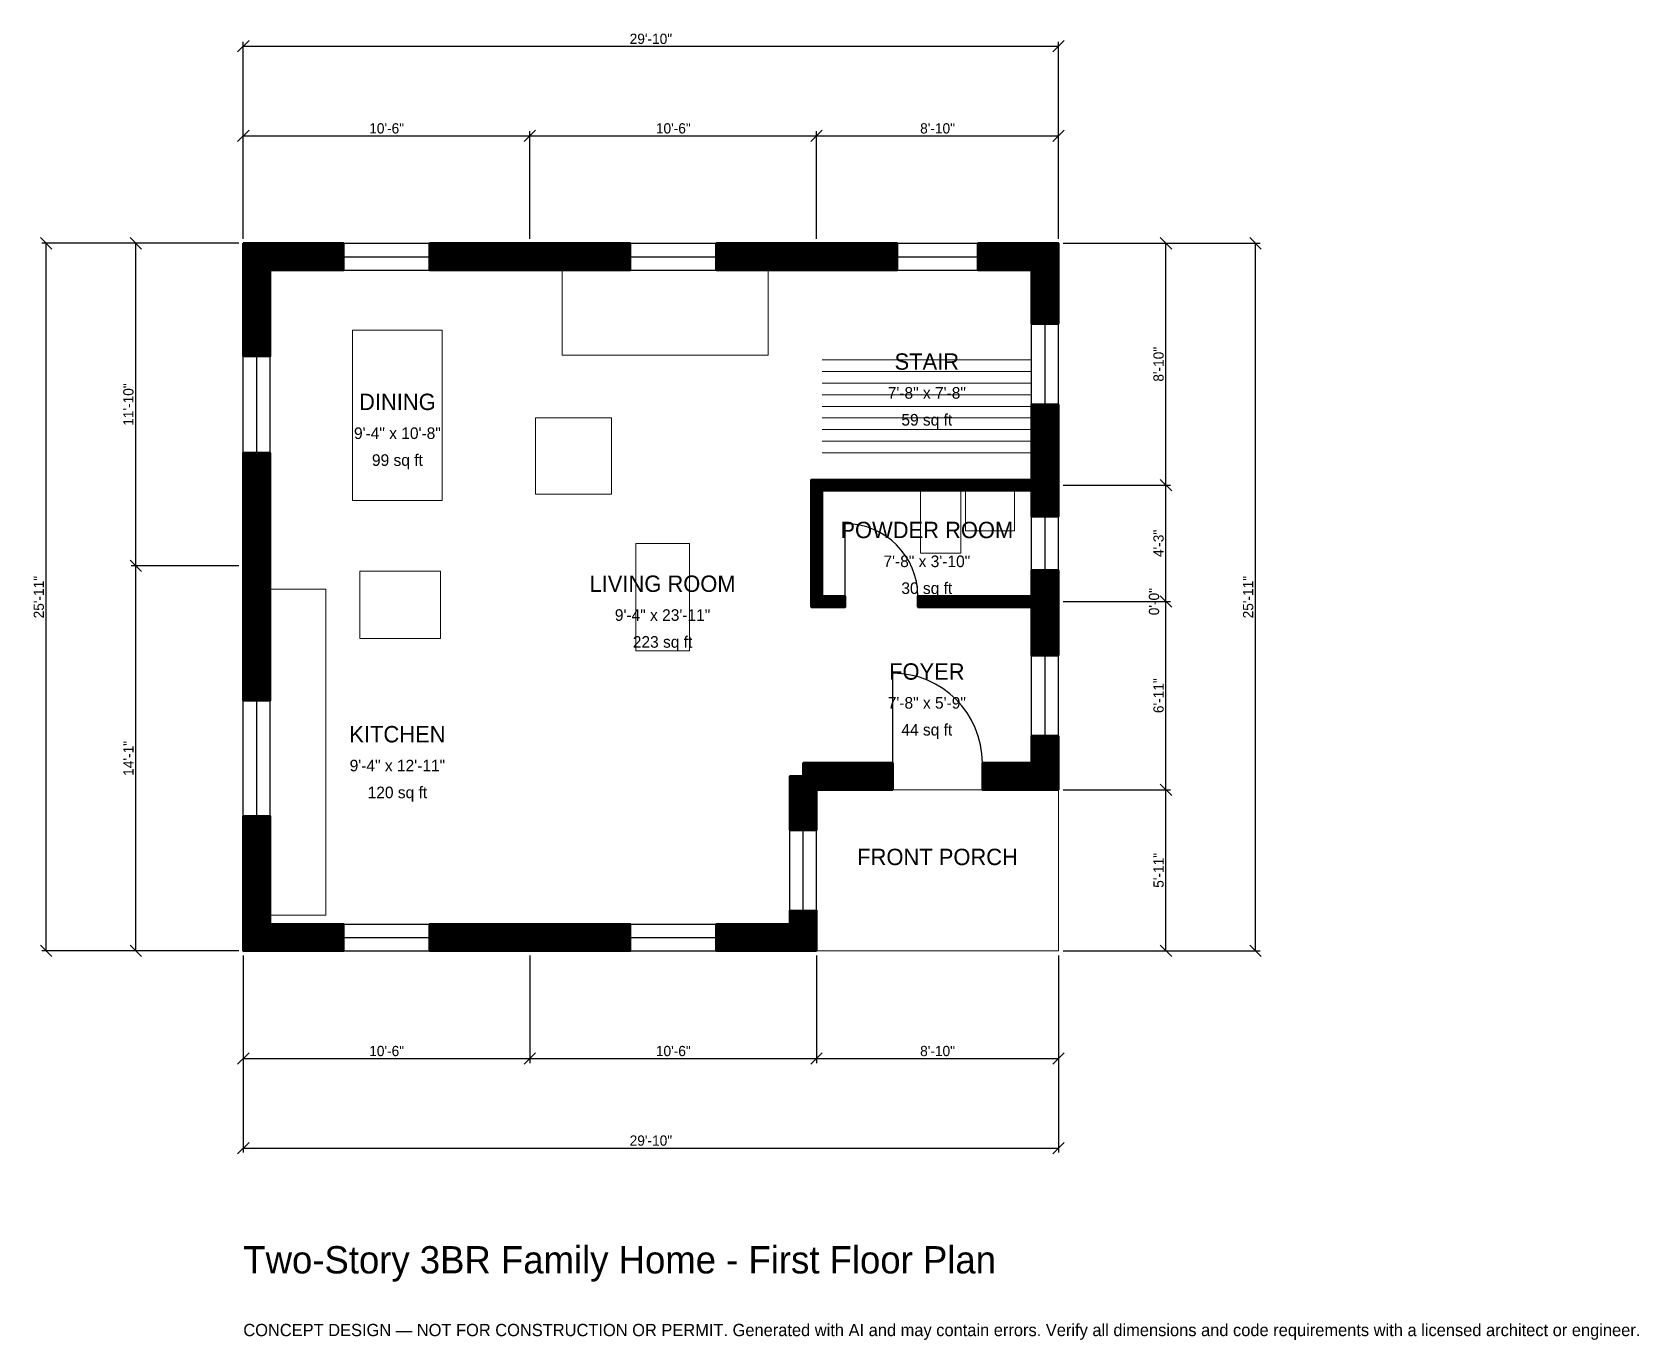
# Model space of a CAD drawing. Header units: inches. Extents: x -93 to 613, y -171 to 404.
import ezdxf
from ezdxf.enums import TextEntityAlignment as Align

# ---------------------------------------------------------------- set-up
doc = ezdxf.new("R2010")
doc.units = ezdxf.units.IN
doc.header["$MEASUREMENT"] = 0
doc.linetypes.add('DASHED', pattern=[0.6, 0.5, -0.1])
for name, color, linetype, lineweight in [('A-ANNO-DIMS', 1, 'Continuous', 13), ('A-ANNO-TEXT', 7, 'Continuous', 18), ('A-AREA-IDEN', 7, 'Continuous', 18), ('A-DOOR', 2, 'Continuous', 25), ('A-FLOR-FIXT', 9, 'Continuous', 13), ('A-FLOR-STRS', 3, 'Continuous', 18), ('A-FURN', 9, 'Continuous', 13), ('A-GLAZ', 4, 'Continuous', 25), ('A-SITE-PAVE', 8, 'Continuous', 13), ('A-WALL', 7, 'Continuous', 50), ('A-WALL-PATT', 8, 'Continuous', 13)]:
    doc.layers.add(name, color=color, linetype=linetype, lineweight=lineweight)
doc.dimstyles.new('PLAN', dxfattribs={"dimtxt": 4.5, "dimasz": 3, "dimexe": 2, "dimexo": 2, "dimgap": 1, "dimtad": 1, "dimdec": 0, "dimlunit": 4, "dimtsz": 2.5, "dimcen": 2.5, "dimclrd": 1, "dimclre": 1, "dimazin": 3, "dimtfac": 1, "dimtmove": 0, "dimatfit": 3})

msp = doc.modelspace()

# ---------------------------------------------------------------- hatches: boundary and pattern name
at = {"layer": 'A-WALL-PATT'}
h = msp.add_hatch(dxfattribs=at)
h.set_pattern_fill('ANSI31', color=8, scale=0.8)
h.paths.add_polyline_path([(251.9685, 0), (251.9685, 0), (251.9685, 0), (240.1575, 0), (240.1575, 0), (207.874, 0), (207.874, 11.811), (240.1575, 11.811), (240.1575, 17.7165), (251.9685, 17.7165), (251.9685, 11.811), (251.9685, 11.811), (251.9685, 0)])
h.paths.add_polyline_path([(131.8898, 0), (120.0787, 0), (81.8898, 0), (81.8898, 11.811), (120.0787, 11.811), (131.8898, 11.811), (170.0787, 11.811), (170.0787, 0), (131.8898, 0)])
h.paths.add_polyline_path([(11.811, 0), (11.811, 0), (0, 0), (0, 0), (0, 0), (0, 11.811), (0, 11.811), (0, 59.252), (11.811, 59.252), (11.811, 11.811), (44.0945, 11.811), (44.0945, 0), (11.811, 0)])
h.paths.add_polyline_path([(0, 163.3858), (0, 175.1969), (0, 218.8976), (11.811, 218.8976), (11.811, 175.1969), (11.811, 163.3858), (11.811, 110.0394), (0, 110.0394), (0, 163.3858)])
h.paths.add_polyline_path([(0, 299.2126), (0, 299.2126), (0, 311.0236), (0, 311.0236), (0, 311.0237), (11.811, 311.0237), (11.811, 311.0236), (44.0945, 311.0236), (44.0945, 299.2126), (11.811, 299.2126), (11.811, 261.4173), (0, 261.4173), (0, 299.2126)])
h.paths.add_polyline_path([(120.0787, 311.0236), (131.8898, 311.0236), (170.0787, 311.0236), (170.0787, 299.2126), (131.8898, 299.2126), (120.0787, 299.2126), (81.8898, 299.2126), (81.8898, 311.0236), (120.0787, 311.0236)])
h.paths.add_polyline_path([(246.063, 311.0236), (257.874, 311.0236), (287.4016, 311.0236), (287.4016, 299.2126), (257.874, 299.2126), (246.063, 299.2126), (207.874, 299.2126), (207.874, 311.0236), (246.063, 311.0236)])
h.paths.add_polyline_path([(346.4567, 311.0236), (346.4567, 311.0237), (358.2677, 311.0237), (358.2677, 311.0236), (358.2678, 311.0236), (358.2678, 299.2126), (358.2677, 299.2126), (358.2677, 275.5906), (346.4567, 275.5906), (346.4567, 299.2126), (322.8346, 299.2126), (322.8346, 311.0236), (346.4567, 311.0236)])
h.paths.add_polyline_path([(358.2677, 210.6299), (358.2677, 207.0866), (358.2678, 207.0866), (358.2678, 202.3622), (358.2677, 202.3622), (358.2677, 198.8189), (358.2677, 190.9449), (346.4567, 190.9449), (346.4567, 198.8189), (346.4567, 202.3622), (254.3307, 202.3622), (254.3307, 155.9055), (264.5669, 155.9055), (264.5669, 151.1811), (254.3307, 151.1811), (254.3307, 151.1811), (249.6063, 151.1811), (249.6063, 151.1811), (249.6063, 155.9055), (249.6063, 202.3622), (249.6063, 207.0866), (254.3307, 207.0866), (346.4567, 207.0866), (346.4567, 210.6299), (346.4567, 240.1575), (358.2677, 240.1575), (358.2677, 210.6299)])
h.paths.add_polyline_path([(358.2677, 159.4488), (358.2677, 155.9055), (358.2678, 155.9055), (358.2678, 151.1811), (358.2677, 151.1811), (358.2677, 147.6378), (358.2677, 129.9213), (346.4567, 129.9213), (346.4567, 147.6378), (346.4567, 151.1811), (296.4567, 151.1811), (296.4567, 155.9055), (346.4567, 155.9055), (346.4567, 159.4488), (346.4567, 167.3228), (358.2677, 167.3228), (358.2677, 159.4488)])
h.paths.add_polyline_path([(358.2677, 82.6772), (358.2678, 82.6772), (358.2678, 70.8661), (358.2677, 70.8661), (358.2677, 70.8661), (346.4567, 70.8661), (346.4567, 70.8661), (324.8031, 70.8661), (324.8031, 82.6772), (346.4567, 82.6772), (346.4567, 94.4882), (358.2677, 94.4882), (358.2677, 82.6772)])
h.paths.add_polyline_path([(251.9685, 70.8661), (251.9685, 53.1496), (240.1575, 53.1496), (240.1575, 76.7717), (246.063, 76.7717), (246.063, 82.6772), (285.4331, 82.6772), (285.4331, 70.8661), (251.9685, 70.8661)])

# ---------------------------------------------------------------- linework, layer by layer
at = {"layer": 'A-DOOR'}
for p, q in [((264.5669, 155.9055), (264.5669, 187.7953)), ((285.4331, 82.6772), (285.4331, 122.0472))]:
    msp.add_line(p, q, dxfattribs=at)
for centre, radius in [((264.5669, 155.9055), 31.8898), ((285.4331, 82.6772), 39.3701)]:
    msp.add_arc(centre, radius, 0, 90, dxfattribs=at)
at = {"layer": 'A-FLOR-FIXT'}
for points in [[(297.6378, 174.8031), (315.3543, 174.8031), (315.3543, 202.3622), (297.6378, 202.3622)], [(317.3228, 184.6457), (338.9764, 184.6457), (338.9764, 202.3622), (317.3228, 202.3622)], [(11.811, 15.748), (36.2205, 15.748), (36.2205, 159.0551), (11.811, 159.0551)]]:
    msp.add_lwpolyline(points, close=True, dxfattribs=at)
at = {"layer": 'A-FLOR-STRS'}
for p, q in [((254.3307, 259.8425), (346.4567, 259.8425)), ((254.3307, 254.7244), (346.4567, 254.7244)), ((254.3307, 249.6063), (346.4567, 249.6063)), ((254.3307, 244.4882), (346.4567, 244.4882)), ((254.3307, 239.3701), (346.4567, 239.3701)), ((254.3307, 234.252), (346.4567, 234.252)), ((254.3307, 229.1339), (346.4567, 229.1339)), ((254.3307, 224.0157), (346.4567, 224.0157)), ((254.3307, 218.8976), (346.4567, 218.8976))]:
    msp.add_line(p, q, dxfattribs=at)
at = {"layer": 'A-FURN'}
for points in [[(140.1575, 261.811), (230.7087, 261.811), (230.7087, 299.2126), (140.1575, 299.2126)], [(48.0315, 198.0315), (87.4016, 198.0315), (87.4016, 272.8346), (48.0315, 272.8346)], [(128.3465, 200.7874), (161.811, 200.7874), (161.811, 234.252), (128.3465, 234.252)], [(172.4409, 131.8898), (196.063, 131.8898), (196.063, 179.1339), (172.4409, 179.1339)], [(51.1811, 137.4016), (86.6142, 137.4016), (86.6142, 166.9291), (51.1811, 166.9291)]]:
    msp.add_lwpolyline(points, close=True, dxfattribs=at)
at = {"layer": 'A-GLAZ'}
for p, q in [((44.0945, 311.0236), (81.8898, 311.0236)), ((170.0787, 311.0236), (207.874, 311.0236)), ((287.4016, 311.0236), (322.8346, 311.0236)), ((44.0945, 305.1181), (81.8898, 305.1181)), ((170.0787, 305.1181), (207.874, 305.1181)), ((287.4016, 305.1181), (322.8346, 305.1181)), ((44.0945, 299.2126), (81.8898, 299.2126)), ((170.0787, 299.2126), (207.874, 299.2126)), ((287.4016, 299.2126), (322.8346, 299.2126)), ((346.4567, 240.1575), (346.4567, 275.5906)), ((352.3622, 240.1575), (352.3622, 275.5906)), ((358.2677, 240.1575), (358.2677, 275.5906)), ((0, 218.8976), (0, 261.4173)), ((5.9055, 218.8976), (5.9055, 261.4173)), ((11.811, 218.8976), (11.811, 261.4173)), ((346.4567, 167.3228), (346.4567, 190.9449)), ((352.3622, 167.3228), (352.3622, 190.9449)), ((358.2677, 167.3228), (358.2677, 190.9449)), ((346.4567, 94.4882), (346.4567, 129.9213)), ((352.3622, 94.4882), (352.3622, 129.9213)), ((358.2677, 94.4882), (358.2677, 129.9213)), ((0, 59.252), (0, 110.0394)), ((5.9055, 59.252), (5.9055, 110.0394)), ((11.811, 59.252), (11.811, 110.0394)), ((240.1575, 17.7165), (240.1575, 53.1496)), ((246.063, 17.7165), (246.063, 53.1496)), ((251.9685, 17.7165), (251.9685, 53.1496)), ((44.0945, 11.811), (81.8898, 11.811)), ((170.0787, 11.811), (207.874, 11.811)), ((44.0945, 5.9055), (81.8898, 5.9055)), ((44.0945, 0), (81.8898, 0)), ((170.0787, 5.9055), (207.874, 5.9055)), ((170.0787, 0), (207.874, 0))]:
    msp.add_line(p, q, dxfattribs=at)
at = {"layer": 'A-SITE-PAVE', "linetype": 'DASHED'}
msp.add_lwpolyline([(251.9685, 0), (358.2677, 0), (358.2677, 70.8661), (251.9685, 70.8661)], close=True, dxfattribs=at)
at = {"layer": 'A-WALL'}
for points in [[(0, 299.2126), (0, 299.2126), (0, 311.0236), (0, 311.0236), (0, 311.0237), (11.811, 311.0237), (11.811, 311.0236), (44.0945, 311.0236), (44.0945, 299.2126), (11.811, 299.2126), (11.811, 261.4173), (0, 261.4173), (0, 299.2126)], [(120.0787, 311.0236), (131.8898, 311.0236), (170.0787, 311.0236), (170.0787, 299.2126), (131.8898, 299.2126), (120.0787, 299.2126), (81.8898, 299.2126), (81.8898, 311.0236), (120.0787, 311.0236)], [(246.063, 311.0236), (257.874, 311.0236), (287.4016, 311.0236), (287.4016, 299.2126), (257.874, 299.2126), (246.063, 299.2126), (207.874, 299.2126), (207.874, 311.0236), (246.063, 311.0236)], [(346.4567, 311.0236), (346.4567, 311.0237), (358.2677, 311.0237), (358.2677, 311.0236), (358.2678, 311.0236), (358.2678, 299.2126), (358.2677, 299.2126), (358.2677, 275.5906), (346.4567, 275.5906), (346.4567, 299.2126), (322.8346, 299.2126), (322.8346, 311.0236), (346.4567, 311.0236)], [(358.2677, 210.6299), (358.2677, 207.0866), (358.2678, 207.0866), (358.2678, 202.3622), (358.2677, 202.3622), (358.2677, 198.8189), (358.2677, 190.9449), (346.4567, 190.9449), (346.4567, 198.8189), (346.4567, 202.3622), (254.3307, 202.3622), (254.3307, 155.9055), (264.5669, 155.9055), (264.5669, 151.1811), (254.3307, 151.1811), (254.3307, 151.1811), (249.6063, 151.1811), (249.6063, 151.1811), (249.6063, 155.9055), (249.6063, 202.3622), (249.6063, 207.0866), (254.3307, 207.0866), (346.4567, 207.0866), (346.4567, 210.6299), (346.4567, 240.1575), (358.2677, 240.1575), (358.2677, 210.6299)], [(0, 163.3858), (0, 175.1969), (0, 218.8976), (11.811, 218.8976), (11.811, 175.1969), (11.811, 163.3858), (11.811, 110.0394), (0, 110.0394), (0, 163.3858)], [(358.2677, 159.4488), (358.2677, 155.9055), (358.2678, 155.9055), (358.2678, 151.1811), (358.2677, 151.1811), (358.2677, 147.6378), (358.2677, 129.9213), (346.4567, 129.9213), (346.4567, 147.6378), (346.4567, 151.1811), (296.4567, 151.1811), (296.4567, 155.9055), (346.4567, 155.9055), (346.4567, 159.4488), (346.4567, 167.3228), (358.2677, 167.3228), (358.2677, 159.4488)], [(358.2677, 82.6772), (358.2678, 82.6772), (358.2678, 70.8661), (358.2677, 70.8661), (358.2677, 70.8661), (346.4567, 70.8661), (346.4567, 70.8661), (324.8031, 70.8661), (324.8031, 82.6772), (346.4567, 82.6772), (346.4567, 94.4882), (358.2677, 94.4882), (358.2677, 82.6772)], [(251.9685, 70.8661), (251.9685, 53.1496), (240.1575, 53.1496), (240.1575, 76.7717), (246.063, 76.7717), (246.063, 82.6772), (285.4331, 82.6772), (285.4331, 70.8661), (251.9685, 70.8661)], [(11.811, 0), (11.811, 0), (0, 0), (0, 0), (0, 0), (0, 11.811), (0, 11.811), (0, 59.252), (11.811, 59.252), (11.811, 11.811), (44.0945, 11.811), (44.0945, 0), (11.811, 0)], [(251.9685, 0), (251.9685, 0), (251.9685, 0), (240.1575, 0), (240.1575, 0), (207.874, 0), (207.874, 11.811), (240.1575, 11.811), (240.1575, 17.7165), (251.9685, 17.7165), (251.9685, 11.811), (251.9685, 11.811), (251.9685, 0)], [(131.8898, 0), (120.0787, 0), (81.8898, 0), (81.8898, 11.811), (120.0787, 11.811), (131.8898, 11.811), (170.0787, 11.811), (170.0787, 0), (131.8898, 0)]]:
    msp.add_lwpolyline(points, close=True, dxfattribs=at)

# ---------------------------------------------------------------- texts
at = {"layer": 'A-ANNO-TEXT'}
for s, height, p in [('Two-Story 3BR Family Home - First Floor Plan', 12, (0, -141.7323)), ('CONCEPT DESIGN — NOT FOR CONSTRUCTION OR PERMIT. Generated with AI and may contain errors. Verify all dimensions and code requirements with a licensed architect or engineer.', 5.4, (0, -169.2913))]:
    msp.add_text(s, height=height, dxfattribs=at).set_placement(p)
at = {"layer": 'A-AREA-IDEN'}
for s, height, p in [('STAIR', 7.2, (300.3937, 259.0551)), ('7\'-8" x 7\'-8"', 5.1, (300.3937, 245.2756)), ('DINING', 7.2, (67.7165, 241.3386)), ('59 sq ft', 5.1, (300.3937, 233.4646)), ('9\'-4" x 10\'-8"', 5.1, (67.7165, 227.5591)), ('99 sq ft', 5.1, (67.7165, 215.748)), ('POWDER ROOM', 7.2, (300.3937, 185.0394)), ('7\'-8" x 3\'-10"', 5.1, (300.3937, 171.2598)), ('LIVING ROOM', 7.2, (184.252, 161.4173)), ('30 sq ft', 5.1, (300.3937, 159.4488)), ('9\'-4" x 23\'-11"', 5.1, (184.252, 147.6378)), ('223 sq ft', 5.1, (184.252, 135.8268)), ('FOYER', 7.2, (300.3937, 122.8346)), ('7\'-8" x 5\'-9"', 5.1, (300.3937, 109.0551)), ('KITCHEN', 7.2, (67.7165, 95.2756)), ('44 sq ft', 5.1, (300.3937, 97.2441)), ('9\'-4" x 12\'-11"', 5.1, (67.7165, 81.4961)), ('120 sq ft', 5.1, (67.7165, 69.685)), ('FRONT PORCH', 7.2, (305.1181, 41.3386))]:
    msp.add_text(s, height=height, dxfattribs=at).set_placement(p, align=Align.MIDDLE_CENTER)

# ---------------------------------------------------------------- dimensions: what is measured, and where the dimension line sits
at = {"layer": 'A-ANNO-DIMS'}
for base, p1, p2, text in [((0, 397.6378), (0, 311.0236), (358.2677, 311.0236), '29\'-10"'), ((0, 358.2677), (0, 311.0236), (125.9843, 311.0236), '10\'-6"'), ((125.9843, 358.2677), (125.9843, 311.0236), (251.9685, 311.0236), '10\'-6"'), ((251.9685, 358.2677), (251.9685, 311.0236), (358.2677, 311.0236), '8\'-10"'), ((0, -47.2441), (0, 0), (125.9843, 0), '10\'-6"'), ((0, -86.6142), (0, 0), (358.2677, 0), '29\'-10"'), ((125.9843, -47.2441), (125.9843, 0), (251.9685, 0), '10\'-6"'), ((251.9685, -47.2441), (251.9685, 0), (358.2677, 0), '8\'-10"')]:
    msp.add_linear_dim(base=base, p1=p1, p2=p2, text=text, dimstyle='PLAN', dxfattribs=at).render()
for base, p1, p2, text in [((-86.6142, 0), (0, 0), (0, 311.0236), '25\'-11"'), ((-47.2441, 169.2913), (0, 169.2913), (0, 311.0236), '11\'-10"'), ((405.5118, 204.7244), (358.2677, 204.7244), (358.2677, 311.0236), '8\'-10"'), ((444.8819, 0), (358.2677, 0), (358.2677, 311.0236), '25\'-11"'), ((405.5118, 153.5433), (358.2677, 153.5433), (358.2677, 204.7244), '4\'-3"'), ((-47.2441, 0), (0, 0), (0, 169.2913), '14\'-1"'), ((405.5118, 153.5433), (358.2677, 153.5433), (358.2677, 153.5433), '0\'-0"'), ((405.5118, 70.8661), (358.2677, 70.8661), (358.2677, 153.5433), '6\'-11"'), ((405.5118, 0), (358.2677, 0), (358.2677, 70.8661), '5\'-11"')]:
    msp.add_linear_dim(base=base, p1=p1, p2=p2, angle=90, text=text, dimstyle='PLAN', dxfattribs=at).render()

doc.saveas('drawing.dxf')
